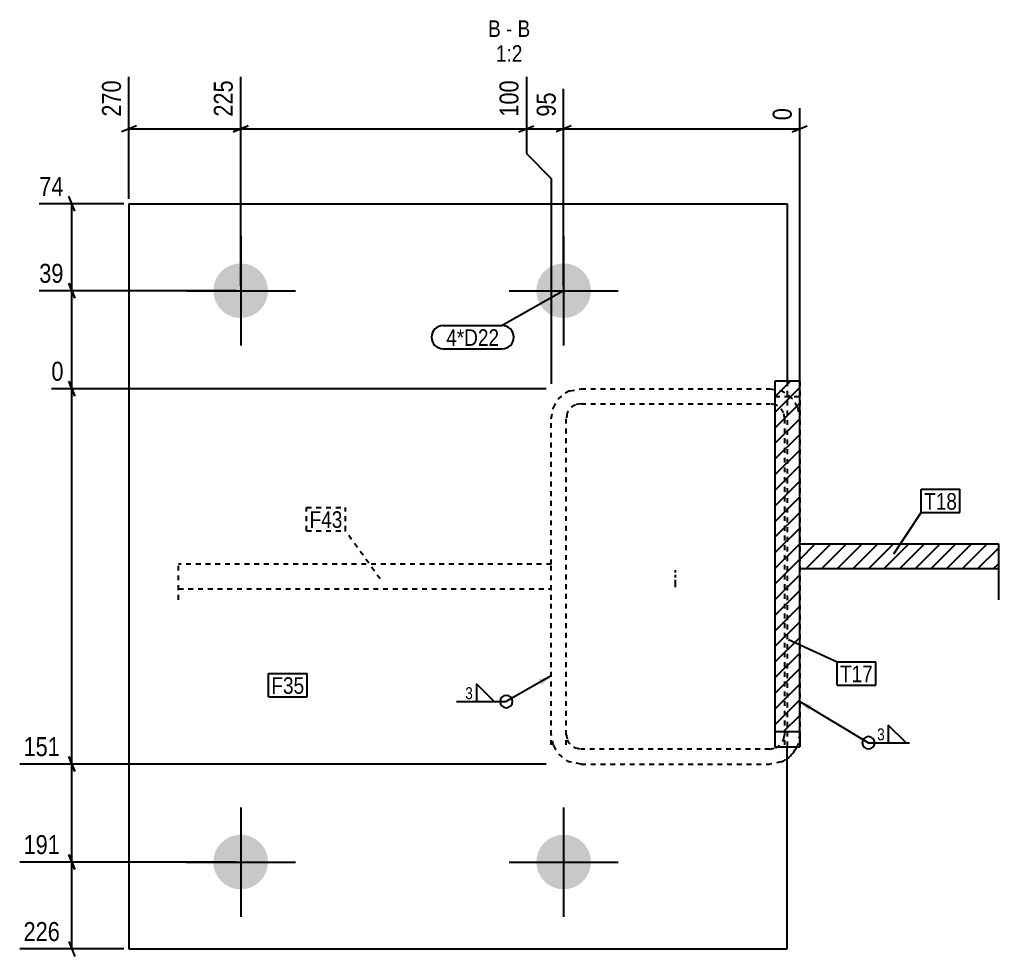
# Model space of a CAD drawing. Header units: millimetres. Extents: x 10 to 30124, y 3 to 600.
# Drawn here: x 20972 to 21366, y 4.8 to 382 of the extents above; entities that cross this region are included whole.
import ezdxf

# ---------------------------------------------------------------- set-up
doc = ezdxf.new("R2010")
doc.units = ezdxf.units.MM
doc.linetypes.add('DXK_LINE_DOT2', pattern=[3.9198, 1.9599, -1.9599])
doc.linetypes.add('DXK_LINE_DOT3', pattern=[5.9187, 2.979, -0.9799, 0.9799, -0.9799])
for name, color, linetype in [('MÅLSÆTNING', 7, 'Continuous'), ('STÅL', 7, 'Continuous'), ('TEKST', 7, 'Continuous')]:
    doc.layers.add(name, color=color, linetype=linetype)
doc.styles.add('Arial Narrow', font='ARIALN.TTF', dxfattribs={"height": 0.2})

msp = doc.modelspace()

# ---------------------------------------------------------------- hatches: boundary and pattern name
at = {"layer": 'STÅL', "linetype": 'Continuous'}
for points in [[(21072.01, 272.8, -1), (21050.01, 272.8, -1)], [(21202.01, 272.8, -1), (21180.01, 272.8, -1)], [(21072.01, 42.8, -1), (21050.01, 42.8, -1)], [(21202.01, 42.8, -1), (21180.01, 42.8, -1)]]:
    msp.add_hatch(color=4, dxfattribs=at).paths.add_polyline_path(points)
h = msp.add_hatch(dxfattribs=at)
h.set_pattern_fill('', scale=1.4, style=0, pattern_type=0)
h.set_pattern_definition([(45, (21276.0143, 236.3877), (-3.14309, 3.14309), [])])
h.paths.add_polyline_path([(21286.01, 236.39), (21276.01, 236.39), (21276.01, 95.34), (21286.01, 95.34)])
h = msp.add_hatch(dxfattribs=at)
h.set_pattern_fill('', scale=1.4, style=0, pattern_type=0)
h.set_pattern_definition([(45, (21286.0143, 170.8996), (-3.1431, 3.1431), [])])
h.paths.add_polyline_path([(21366.01, 170.9), (21286.01, 170.9), (21286.01, 160.82), (21366.01, 160.82)])
at = {"layer": 'TEKST', "linetype": 'Continuous'}
for points in [[(21181.05, 116.32), (21186.01, 117.71), (21182.29, 114.15)], [(21289.66, 103.78), (21286.01, 107.43), (21290.94, 105.93)]]:
    msp.add_hatch(color=3, dxfattribs=at).paths.add_polyline_path(points)

# ---------------------------------------------------------------- linework, layer by layer
at = {"layer": 'MÅLSÆTNING', "color": 7, "linetype": 'Continuous'}
for p, q in [((21016.01, 309.8), (21016.01, 358.96)), ((21061.01, 274.8), (21061.01, 358.96)), ((21061.01, 274.8), (21061.01, 358.96)), ((21176.01, 358.96), (21176.01, 328.02)), ((21176.01, 358.96), (21176.01, 328.02)), ((21191.01, 274.8), (21191.01, 354.08)), ((21191.01, 274.8), (21191.01, 354.08)), ((21286.01, 235.36), (21286.01, 346.29)), ((21019.01, 339.22), (21013.01, 336.82)), ((21064.01, 339.22), (21058.01, 336.82)), ((21058.01, 336.82), (21064.01, 339.22)), ((21173.01, 336.82), (21179.01, 339.22)), ((21173.01, 336.82), (21179.01, 339.22)), ((21194.01, 339.22), (21188.01, 336.82)), ((21194.01, 339.22), (21188.01, 336.82)), ((21283.01, 336.82), (21289.01, 339.22)), ((21016.01, 338.02), (21061.01, 338.02)), ((21061.01, 338.02), (21176.01, 338.02)), ((21176.01, 338.02), (21191.01, 338.02)), ((21191.01, 338.02), (21286.01, 338.02)), ((21176.01, 328.02), (21186.01, 318.02)), ((21176.01, 328.02), (21186.01, 318.02)), ((21186.01, 318.02), (21186.01, 235.36)), ((21186.01, 318.02), (21186.01, 235.36)), ((21014.01, 307.8), (20979.93, 307.8)), ((20994.28, 304.8), (20991.88, 310.8)), ((20993.08, 272.8), (20993.08, 307.8)), ((21059.01, 272.8), (20979.93, 272.8)), ((21059.01, 272.8), (20979.93, 272.8)), ((20991.88, 275.8), (20994.28, 269.8)), ((20994.28, 269.8), (20991.88, 275.8)), ((21184.01, 233.36), (20984.81, 233.36)), ((20994.28, 230.36), (20991.88, 236.36)), ((20993.08, 82.24), (20993.08, 233.36)), ((20991.88, 85.24), (20994.28, 79.24)), ((20994.28, 79.24), (20991.88, 85.24)), ((21184.01, 82.24), (20972.14, 82.24)), ((21184.01, 82.24), (20972.14, 82.24)), ((20993.08, 42.8), (20993.08, 82.24)), ((20991.88, 45.8), (20994.28, 39.8)), ((20994.28, 39.8), (20991.88, 45.8)), ((21059.01, 42.8), (20972.14, 42.8)), ((21059.01, 42.8), (20972.14, 42.8)), ((20993.08, 7.8), (20993.08, 42.8)), ((20991.88, 10.8), (20994.28, 4.8)), ((21014.01, 7.8), (20972.14, 7.8))]:
    msp.add_line(p, q, dxfattribs=at)
at = {"layer": 'STÅL', "color": 2, "linetype": 'Continuous'}
for p, q in [((21016.01, 307.8), (21016.01, 7.8)), ((21016.01, 307.8), (21281.01, 307.8)), ((21281.01, 307.8), (21281.01, 236.39)), ((21286.01, 236.39), (21276.01, 236.39)), ((21276.01, 236.39), (21276.01, 95.34)), ((21286.01, 95.34), (21286.01, 236.39)), ((21286.01, 170.9), (21366.01, 170.9)), ((21286.01, 160.82), (21286.01, 170.9)), ((21366.01, 170.9), (21366.01, 160.82)), ((21366.01, 160.82), (21286.01, 160.82)), ((21366.01, 160.82), (21366.01, 148.38)), ((21276.01, 95.34), (21276.01, 89.12)), ((21276.01, 95.34), (21286.01, 95.34)), ((21286.01, 95.34), (21286.01, 89.12)), ((21276.01, 89.12), (21286.01, 89.12)), ((21281.01, 7.8), (21281.01, 89.12)), ((21016.01, 7.8), (21281.01, 7.8))]:
    msp.add_line(p, q, dxfattribs=at)
at = {"layer": 'STÅL', "color": 4, "linetype": 'Continuous'}
for p, q in [((21061.01, 294.8), (21061.01, 250.8)), ((21191.01, 294.8), (21191.01, 250.8)), ((21039.01, 272.8), (21083.01, 272.8)), ((21169.01, 272.8), (21213.01, 272.8)), ((21061.01, 64.8), (21061.01, 20.8)), ((21191.01, 64.8), (21191.01, 20.8)), ((21039.01, 42.8), (21083.01, 42.8)), ((21169.01, 42.8), (21213.01, 42.8))]:
    msp.add_line(p, q, dxfattribs=at)
at = {"layer": 'STÅL', "color": 7, "linetype": 'DXK_LINE_DOT2'}
for p, q in [((21193.42, 232.44), (21198.01, 233.36)), ((21198.01, 233.36), (21274.01, 233.36)), ((21274.01, 233.36), (21278.61, 232.44)), ((21276.01, 236.39), (21276.01, 95.34)), ((21281.01, 236.39), (21281.01, 89.12)), ((21286.01, 236.39), (21286.01, 95.34)), ((21276.01, 230.17), (21286.01, 230.17)), ((21186.01, 221.27), (21186.93, 225.9)), ((21198.01, 227.32), (21195.72, 226.86)), ((21198.01, 227.32), (21274.01, 227.32)), ((21276.31, 226.86), (21274.01, 227.32)), ((21285.1, 225.9), (21286.01, 221.27)), ((21186.01, 162.69), (21186.01, 221.27)), ((21192.47, 223.59), (21192.01, 221.27)), ((21192.01, 89.95), (21192.01, 221.27)), ((21280.01, 221.27), (21279.56, 223.59)), ((21280.01, 89.95), (21280.01, 221.27)), ((21366.01, 170.9), (21366.01, 160.82)), ((21036.01, 148.38), (21036.01, 162.69)), ((21186.01, 162.69), (21036.01, 162.69)), ((21186.01, 148.38), (21186.01, 162.69)), ((21036.01, 152.76), (21186.01, 152.76)), ((21186.01, 89.95), (21186.01, 148.38)), ((21286.01, 89.95), (21286.01, 95.34)), ((21186.93, 89.7), (21186.01, 94.33)), ((21192.01, 94.33), (21192.47, 92.01)), ((21279.56, 92.01), (21280.01, 94.33)), ((21286.01, 94.33), (21285.1, 89.7)), ((21195.72, 88.74), (21198.01, 88.28)), ((21274.01, 88.28), (21198.01, 88.28)), ((21274.01, 88.28), (21276.31, 88.74)), ((21198.01, 82.24), (21193.42, 83.16)), ((21278.61, 83.16), (21274.01, 82.24)), ((21198.01, 82.24), (21274.01, 82.24))]:
    msp.add_line(p, q, dxfattribs=at)
at = {"layer": 'STÅL', "color": 7, "linetype": 'DXK_LINE_DOT3'}
msp.add_line((21236.01, 153.42), (21236.01, 160.24), dxfattribs=at)
at = {"layer": 'STÅL', "color": 7, "linetype": 'DXK_LINE_DOT2'}
for centre, radius, start, end in [((21198.07, 221.33), 12.05, 112.7149, 157.7138), ((21273.96, 221.33), 12.05, 22.2862, 67.2851), ((21198.04, 221.3), 6.02, 112.7149, 157.7138), ((21273.98, 221.3), 6.02, 22.2862, 67.2851), ((21198.04, 94.3), 6.02, 202.2862, 247.2851), ((21273.98, 94.3), 6.02, 292.7149, 337.7138), ((21198.07, 94.27), 12.05, 202.2862, 247.2851), ((21273.96, 94.27), 12.05, 334.4102, 337.7138), ((21273.96, 94.27), 12.05, 292.7149, 306.6429)]:
    msp.add_arc(centre, radius, start, end, dxfattribs=at)
at = {"layer": 'STÅL', "color": 2, "linetype": 'Continuous'}
msp.add_arc((21273.96, 94.27), 12.05, 306.6429, 334.4102, dxfattribs=at)
at = {"layer": 'TEKST', "color": 3, "linetype": 'Continuous'}
for p, q in [((21186.01, 117.71), (21167.93, 107.4)), ((21286.01, 107.43), (21313.7, 90.81))]:
    msp.add_line(p, q, dxfattribs=at)
for centre, start, end in [((21167.93, 107.4), 90, 270), ((21167.93, 107.4), 270, 90), ((21313.7, 90.81), 90, 270)]:
    msp.add_arc(centre, 2.5, start, end, dxfattribs=at)

# ---------------------------------------------------------------- wipeouts: each hides what was drawn before it
at = {"color": 0, "linetype": 'Continuous'}
for points in [[(21165.7, 374.96), (21165.7, 381.96), (21160.59, 381.96), (21160.59, 374.96)], [(21170.35, 374.96), (21170.35, 381.96), (21167.8, 381.96), (21167.8, 374.96)], [(21177.57, 374.96), (21177.57, 381.96), (21172.45, 381.96), (21172.45, 374.96)], [(21174.41, 364.96), (21174.41, 371.96), (21163.75, 371.96), (21163.75, 364.96)]]:
    msp.add_wipeout(points, dxfattribs=at).dxf.layer = 'TEKST'
at = {"color": 0}
for points in [[(21165.04, 250.59), (21165.04, 257.59), (21143.73, 257.59), (21143.73, 250.59)], [(21349.32, 184.65), (21349.32, 191.65), (21336.11, 191.65), (21336.11, 184.65)], [(21101.94, 177.33), (21101.94, 184.33), (21088.73, 184.33), (21088.73, 177.33)], [(21315.47, 115.2), (21315.47, 122.2), (21302.25, 122.2), (21302.25, 115.2)], [(21086.56, 110.51), (21086.56, 117.51), (21073.35, 117.51), (21073.35, 110.51)], [(21154.83, 108), (21154.83, 113.8), (21150.99, 113.8), (21150.99, 108)], [(21320.65, 91.41), (21320.65, 97.21), (21316.8, 97.21), (21316.8, 91.41)]]:
    msp.add_wipeout(points, dxfattribs=at).dxf.layer = 'TEKST'

# ---------------------------------------------------------------- next in the draw order: linework, layer by layer
at = {"layer": 'TEKST', "color": 3, "linetype": 'Continuous'}
for p, q in [((21163, 107.4), (21155.86, 114.54)), ((21155.86, 114.54), (21155.86, 107.4)), ((21147.89, 107.4), (21167.93, 107.4)), ((21155.86, 107.4), (21163, 107.4)), ((21328.82, 90.81), (21321.68, 97.95)), ((21321.68, 97.95), (21321.68, 90.81)), ((21313.7, 90.81), (21330.25, 90.81)), ((21321.68, 90.81), (21328.82, 90.81))]:
    msp.add_line(p, q, dxfattribs=at)
msp.add_arc((21313.7, 90.81), 2.5, 270, 90, dxfattribs=at)

# ---------------------------------------------------------------- next in the draw order: texts
at = {"layer": 'TEKST', "color": 3, "linetype": 'Continuous', "style": 'Arial Narrow'}
for s, height, p in [('B', 6.68, (21160.59, 374.96)), ('B', 6.68, (21172.45, 374.96)), ('-', 6.68, (21167.8, 374.96)), ('1:2', 6.681, (21163.75, 364.96))]:
    msp.add_text(s, height=height, dxfattribs=at).set_placement(p)
at = {"layer": 'TEKST', "color": 3, "style": 'Arial Narrow'}
for p in [(21151.39, 108.4), (21317.2, 91.81)]:
    msp.add_text('3', height=4.77, dxfattribs=at).set_placement(p)

# ---------------------------------------------------------------- next in the draw order: wipeouts: each hides what was drawn before it
at = {"color": 0, "linetype": 'Continuous'}
for points in [[(21014.41, 359.1), (21003.21, 359.1), (21003.21, 341.28), (21014.41, 341.28)], [(21059.41, 359.1), (21048.21, 359.1), (21048.21, 341.28), (21059.41, 341.28)], [(21174.41, 359.1), (21163.21, 359.1), (21163.21, 341.28), (21174.41, 341.28)], [(21189.41, 354.23), (21178.21, 354.23), (21178.21, 341.28), (21189.41, 341.28)], [(21284.41, 347.89), (21273.21, 347.89), (21273.21, 339.82), (21284.41, 339.82)], [(20991.28, 309.4), (20991.28, 320.6), (20978.33, 320.6), (20978.33, 309.4)], [(20991.28, 234.96), (20991.28, 246.16), (20983.21, 246.16), (20983.21, 234.96)], [(20989.83, 83.84), (20989.83, 95.04), (20972, 95.04), (20972, 83.84)], [(20989.83, 44.4), (20989.83, 55.6), (20972, 55.6), (20972, 44.4)], [(20989.83, 9.4), (20989.83, 20.6), (20972, 20.6), (20972, 9.4)]]:
    msp.add_wipeout(points, dxfattribs=at).dxf.layer = 'MÅLSÆTNING'
at = {"color": 0}
for points in [[(21165.04, 250.59), (21165.04, 257.59), (21143.73, 257.59), (21143.73, 250.59)], [(21349.32, 184.65), (21349.32, 191.65), (21336.11, 191.65), (21336.11, 184.65)], [(21101.94, 177.33), (21101.94, 184.33), (21088.73, 184.33), (21088.73, 177.33)], [(21315.47, 115.2), (21315.47, 122.2), (21302.25, 122.2), (21302.25, 115.2)], [(21086.56, 110.51), (21086.56, 117.51), (21073.35, 117.51), (21073.35, 110.51)]]:
    msp.add_wipeout(points, dxfattribs=at).dxf.layer = 'TEKST'

# ---------------------------------------------------------------- next in the draw order: linework, layer by layer
at = {"layer": 'MÅLSÆTNING', "color": 7, "linetype": 'Continuous'}
for p, q in [((20993.08, 233.36), (20993.08, 272.8)), ((21184.01, 233.36), (20984.81, 233.36)), ((20991.88, 236.36), (20994.28, 230.36))]:
    msp.add_line(p, q, dxfattribs=at)
at = {"layer": 'TEKST', "color": 7, "linetype": 'Continuous'}
for p, q in [((21191.01, 272.8), (21166.24, 258.79)), ((21142.53, 258.79), (21166.24, 258.79)), ((21142.53, 249.39), (21166.24, 249.39)), ((21334.91, 192.85), (21350.52, 192.85)), ((21334.91, 183.45), (21334.91, 192.85)), ((21350.52, 183.45), (21350.52, 192.85)), ((21323.89, 166.94), (21334.91, 183.45)), ((21334.91, 183.45), (21350.52, 183.45)), ((21281.49, 132.37), (21301.05, 123.4)), ((21301.05, 123.4), (21316.67, 123.4)), ((21301.05, 114), (21301.05, 123.4)), ((21316.67, 114), (21316.67, 123.4)), ((21072.15, 118.71), (21087.76, 118.71)), ((21072.15, 109.31), (21072.15, 118.71)), ((21087.76, 109.31), (21087.76, 118.71)), ((21301.05, 114), (21316.67, 114)), ((21072.15, 109.31), (21087.76, 109.31))]:
    msp.add_line(p, q, dxfattribs=at)
at = {"layer": 'TEKST', "color": 7, "linetype": 'DXK_LINE_DOT2'}
for p, q in [((21087.53, 185.53), (21103.14, 185.53)), ((21087.53, 176.13), (21087.53, 185.53)), ((21103.14, 176.13), (21103.14, 185.53)), ((21087.53, 176.13), (21103.14, 176.13)), ((21117.15, 156.75), (21103.14, 176.13))]:
    msp.add_line(p, q, dxfattribs=at)
at = {"layer": 'TEKST', "color": 7, "linetype": 'Continuous'}
for centre, start, end in [((21142.53, 254.09), 90, 270), ((21166.24, 254.09), 270, 90)]:
    msp.add_arc(centre, 4.7, start, end, dxfattribs=at)

# ---------------------------------------------------------------- next in the draw order: texts
at = {"layer": 'MÅLSÆTNING', "color": 3, "linetype": 'Continuous', "style": 'Arial Narrow'}
for s, height, p in [('270', 7.635, (21012.81, 342.88)), ('225', 7.635, (21057.81, 342.88)), ('100', 7.635, (21172.81, 342.88)), ('95', 7.635, (21187.81, 342.88)), ('0', 7.64, (21282.81, 341.42))]:
    msp.add_text(s, height=height, rotation=90.0002, dxfattribs=at).set_placement(p)
for s, height, p in [('74', 7.635, (20979.93, 311)), ('0', 7.64, (20984.81, 236.56)), ('151', 7.635, (20973.6, 85.44)), ('191', 7.635, (20973.6, 46)), ('226', 7.635, (20973.6, 11))]:
    msp.add_text(s, height=height, dxfattribs=at).set_placement(p)
at = {"layer": 'TEKST', "color": 3, "style": 'Arial Narrow'}
for s, p in [('4*D22', (21143.73, 250.59)), ('T18', (21336.11, 184.65)), ('F43', (21088.73, 177.33)), ('T17', (21302.25, 115.2)), ('F35', (21073.35, 110.51))]:
    msp.add_text(s, height=6.681, dxfattribs=at).set_placement(p)

# ---------------------------------------------------------------- next in the draw order: wipeouts: each hides what was drawn before it
at = {"color": 0, "linetype": 'Continuous'}
msp.add_wipeout([(20991.28, 274.4), (20991.28, 285.6), (20978.33, 285.6), (20978.33, 274.4)], dxfattribs=at).dxf.layer = 'MÅLSÆTNING'

# ---------------------------------------------------------------- next in the draw order: texts
at = {"layer": 'MÅLSÆTNING', "color": 3, "linetype": 'Continuous', "style": 'Arial Narrow'}
msp.add_text('39', height=7.635, dxfattribs=at).set_placement((20979.93, 276))

doc.saveas('drawing.dxf')
